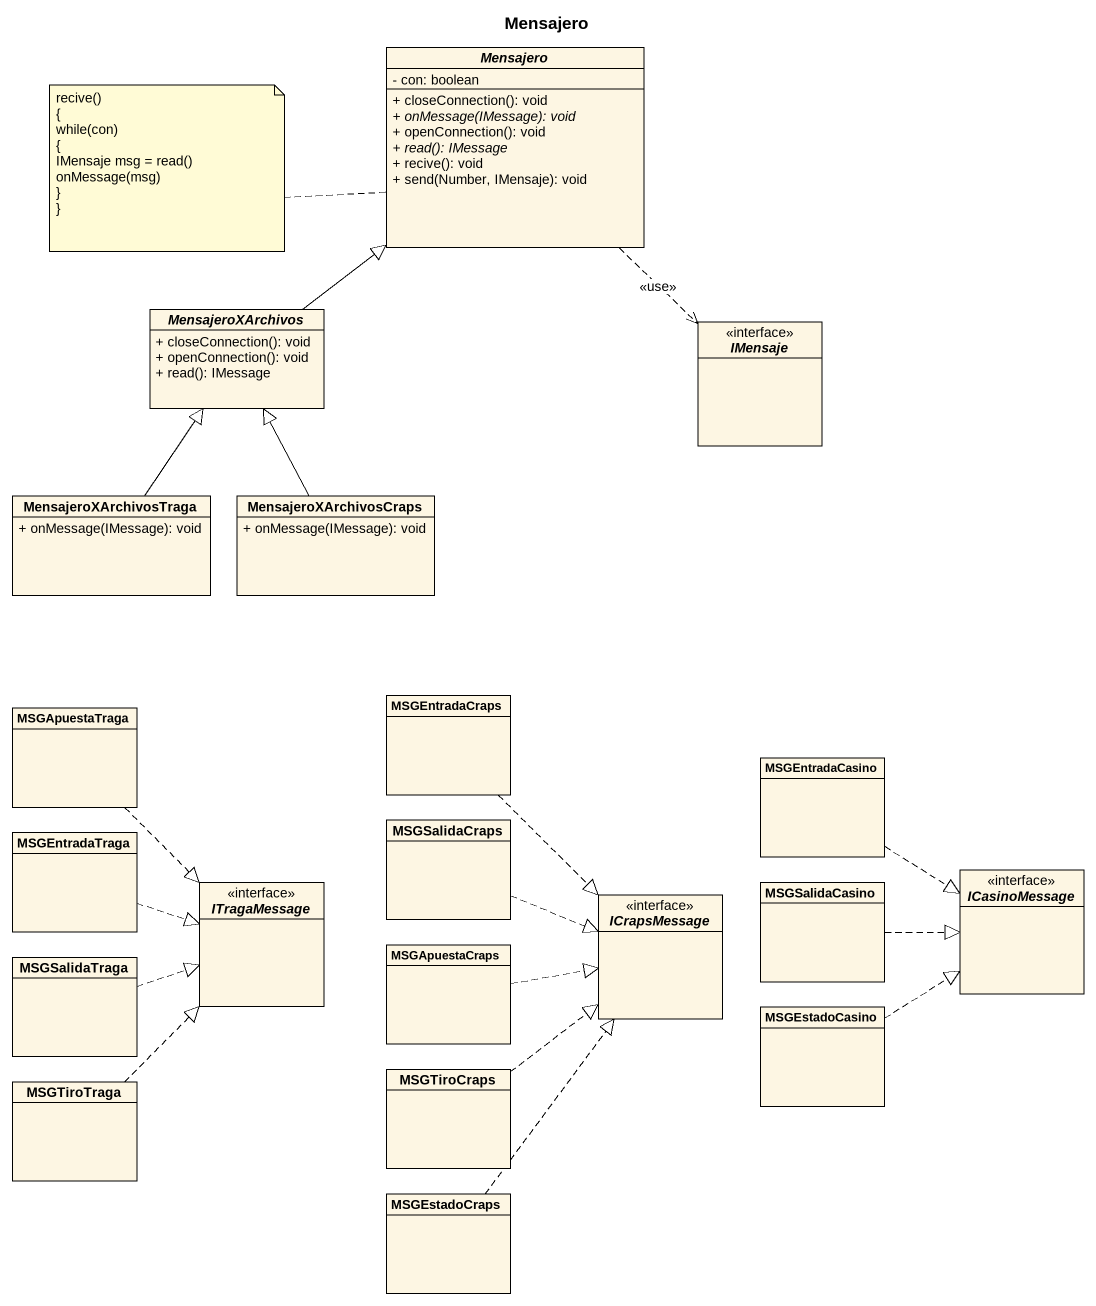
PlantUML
@startuml
title Mensajero
hide circle
hide empty members
skinparam classAttributeIconSize 0
abstract class Mensajero {
  - con: boolean
  + closeConnection(): void
  {abstract} + onMessage(IMessage): void
  + openConnection(): void
  {abstract} + read(): IMessage
  + recive(): void
  + send(Number, IMensaje): void
}
abstract class MensajeroXArchivos {
  + closeConnection(): void
  + openConnection(): void
  + read(): IMessage
}
interface IMensaje <<interface>>
class MensajeroXArchivosTraga {
  + onMessage(IMessage): void
}
class MensajeroXArchivosCraps {
  + onMessage(IMessage): void
}
class MSGApuestaTraga
class MSGEntradaCraps
class MSGEntradaCasino
class MSGSalidaCraps
class MSGEntradaTraga
interface ITragaMessage <<interface>>
class MSGSalidaCasino
interface ICasinoMessage <<interface>>
interface ICrapsMessage <<interface>>
class MSGSalidaTraga
class MSGApuestaCraps
class MSGEstadoCasino
class MSGTiroTraga
class MSGTiroCraps
class MSGEstadoCraps
Mensajero ..> IMensaje : <<use>>
MensajeroXArchivos -up-|> Mensajero
MensajeroXArchivosTraga -up-|> MensajeroXArchivos
MensajeroXArchivosCraps -up-|> MensajeroXArchivos
MSGApuestaTraga ..|> ITragaMessage
MSGEntradaCraps ..|> ICrapsMessage
MSGEntradaCasino ..|> ICasinoMessage
MSGSalidaCraps .right.|> ICrapsMessage
MSGEntradaTraga .right.|> ITragaMessage
MSGSalidaCasino .right.|> ICasinoMessage
MSGSalidaTraga .right.|> ITragaMessage
MSGApuestaCraps .right.|> ICrapsMessage
MSGEstadoCasino .up.|> ICasinoMessage
MSGTiroTraga .up.|> ITragaMessage
MSGTiroCraps .up.|> ICrapsMessage
MSGEstadoCraps .up.|> ICrapsMessage
note left of Mensajero
  recive()
  {
  while(con)
  {
  IMensaje msg = read()
  onMessage(msg)
  ~}
  ~}
end note
@enduml
